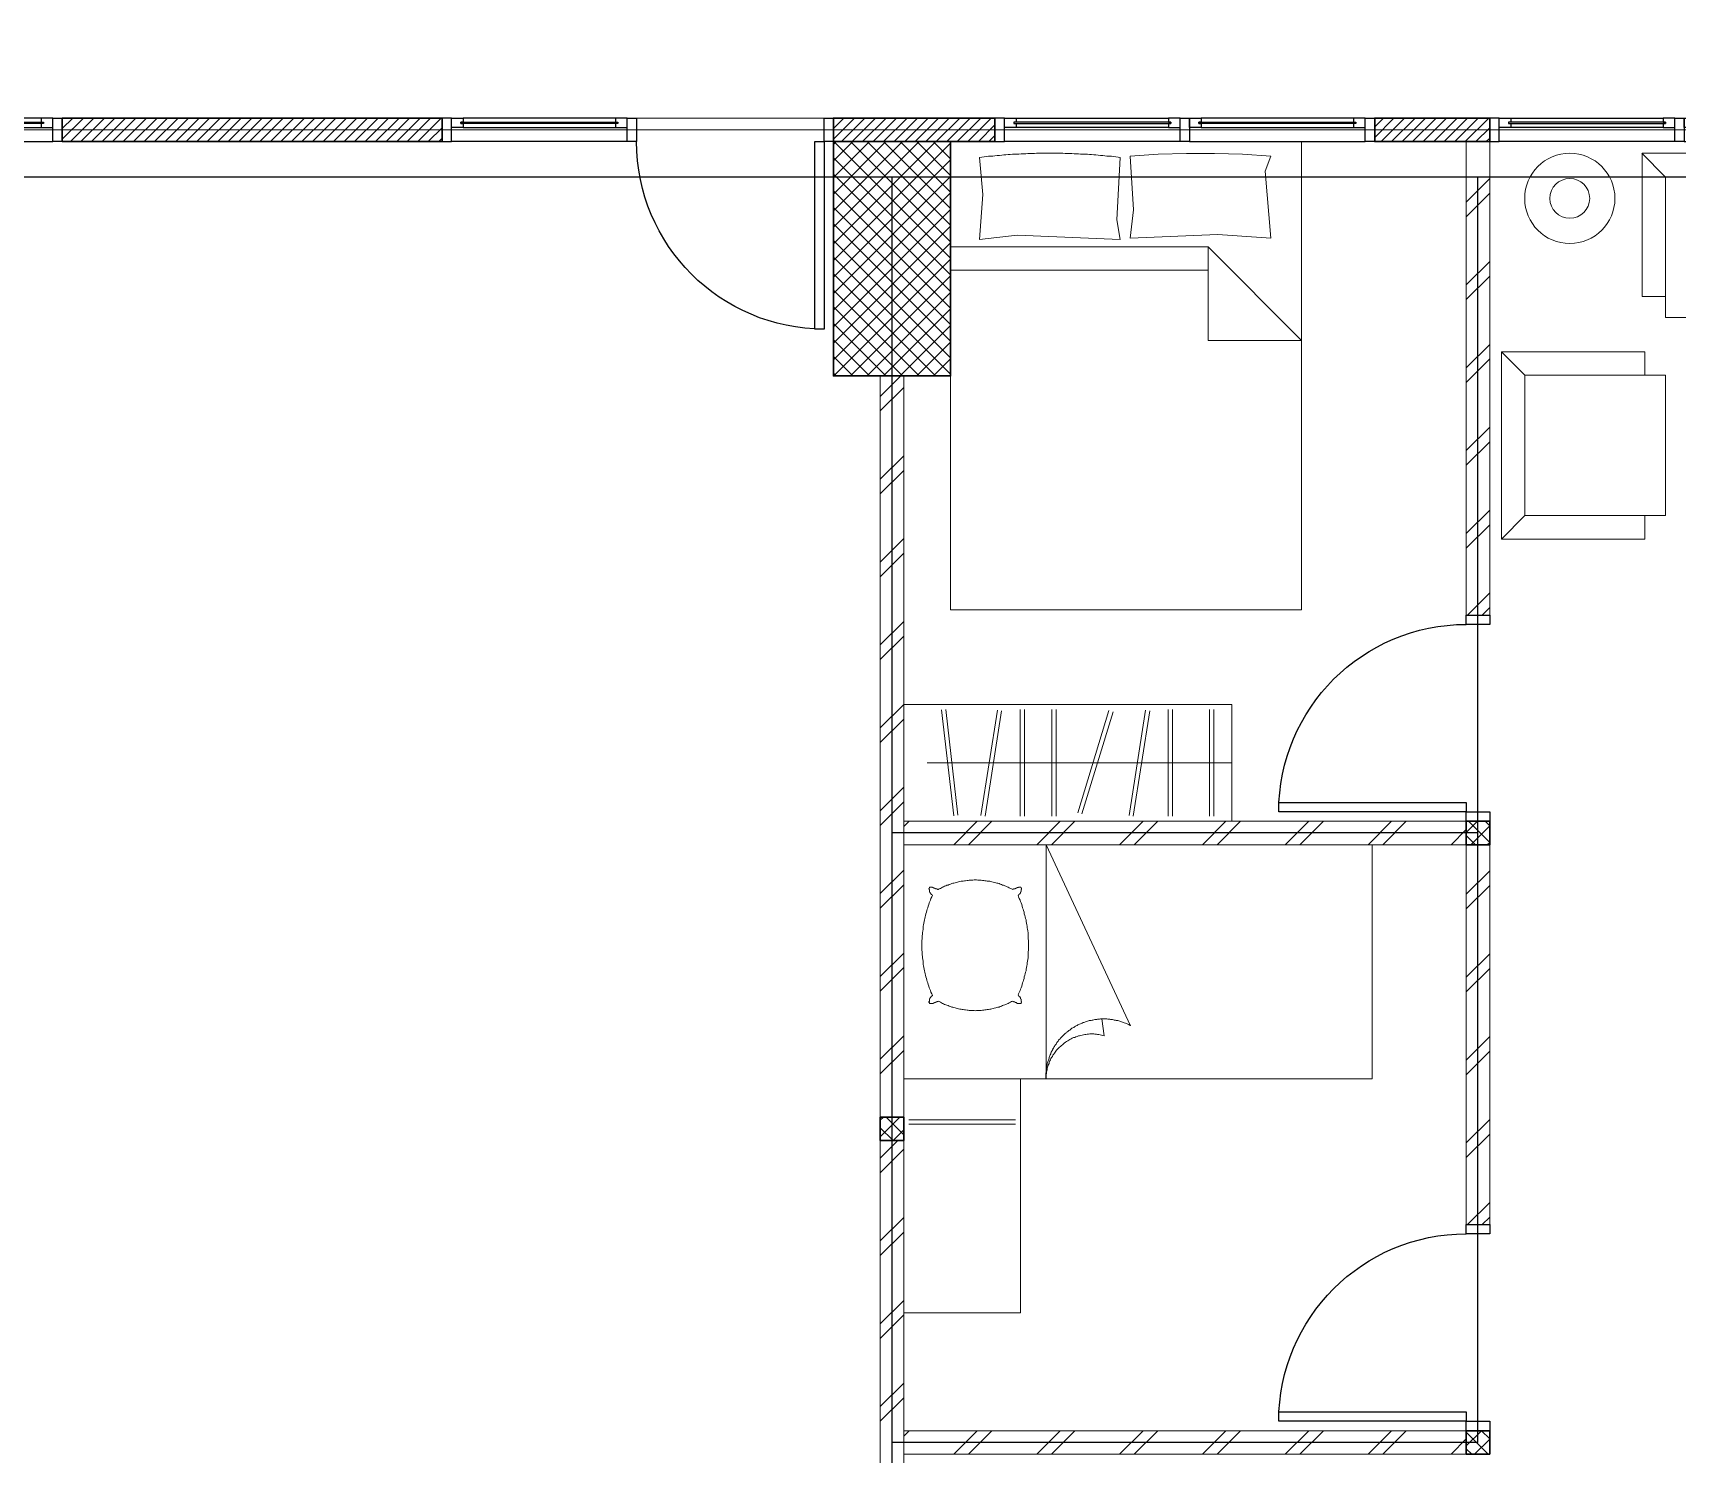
# Model space of a CAD drawing. Header units: inches. Extents: x 0 to 558, y -1 to 295.
# Drawn here: x 192.02 to 199.04, y 141.32 to 147.39 of the extents above; entities that cross this region are included whole.
import ezdxf

# ---------------------------------------------------------------- set-up
doc = ezdxf.new("R2010")
doc.units = ezdxf.units.IN
doc.header["$MEASUREMENT"] = 0
for name, color, linetype, lineweight in [('ars', 11, 'Continuous', 0), ('ARSIR', 31, 'Continuous', 5), ('ARSIR BETON', 8, 'Continuous', 5), ('KOL', 1, 'Continuous', 30), ('KOLOM', 4, 'Continuous', 9), ('lan', 7, 'Continuous', 15), ('RUMPUT', 93, 'Continuous', 0), ('tem', 5, 'Continuous', 20)]:
    doc.layers.add(name, color=color, linetype=linetype, lineweight=lineweight)
doc.layers.add('as', color=1, linetype='Continuous', plot=False)
doc.layers.add('Kusen', color=30, linetype='Continuous')
doc.layers.add('POLYLINE TPAK', color=4, linetype='Continuous', lineweight=20, plot=False)
pattern_1 = [(86.6697, (37.0798, 226.14725), (-0.5066041, 0.569206), [0.142875, -0.934755]), (41.6697, (37.0798, 226.14725), (-0.5066045, 0.5692064), [0.142875, -0.619125]), (131.6697, (37.0798, 226.14725), (-0.5692064, -0.5066045), [0.142875, -0.619125])]

# ---------------------------------------------------------------- blocks, each defined once
blk = doc.blocks.new('k2')
at = {"layer": 'ars'}
h = blk.add_hatch(dxfattribs=at)
h.set_pattern_fill('_USER', color=256, scale=0.05, angle=45, double=1, pattern_type=0)
h.set_pattern_definition([(45, (0, -5), (-0.03535534, 0.03535534), []), (135, (0, -5), (-0.03535534, -0.03535534), [])])
h.paths.add_polyline_path([(-0.25, -0.5), (0.25, -0.5), (0.25, 0.5), (-0.25, 0.5)])
at = {"layer": 'KOL'}
blk.add_lwpolyline([(-0.25, -0.5), (0.25, -0.5), (0.25, 0.5), (-0.25, 0.5)], close=True, dxfattribs=at)
blk = doc.blocks.new('BV 241')
at = {"layer": 'Kusen'}
for p, q in [((-1.115, 0.1), (-0.465, 0.1)), ((0.325, 0.1), (-0.325, 0.1)), ((1.115, 0.1), (0.465, 0.1)), ((-0.415, 0), (-1.165, 0)), ((-0.465, 0.06), (-1.115, 0.06)), ((-0.375, 0), (0.375, 0)), ((-0.325, 0.06), (0.325, 0.06)), ((0.465, 0.06), (1.115, 0.06)), ((0.415, 0), (1.165, 0))]:
    blk.add_line(p, q, dxfattribs=at)
for points in [[(-1.205, 0), (-1.165, 0), (-1.165, 0.1), (-1.205, 0.1)], [(-0.375, 0), (-0.415, 0), (-0.415, 0.1), (-0.375, 0.1)], [(0.415, 0), (0.375, 0), (0.375, 0.1), (0.415, 0.1)], [(1.205, 0), (1.165, 0), (1.165, 0.1), (1.205, 0.1)]]:
    blk.add_lwpolyline(points, close=True, dxfattribs=at)
for points in [[(-1.115, 0.0775), (-1.115, 0.06), (-1.165, 0.06), (-1.165, 0.1), (-1.115, 0.1), (-1.115, 0.0825), (-1.125, 0.0825), (-1.125, 0.0775), (-1.115, 0.0775)], [(-0.465, 0.0775), (-0.465, 0.06), (-0.415, 0.06), (-0.415, 0.1), (-0.465, 0.1), (-0.465, 0.0825), (-0.455, 0.0825), (-0.455, 0.0775), (-0.465, 0.0775)], [(-0.325, 0.0775), (-0.325, 0.06), (-0.375, 0.06), (-0.375, 0.1), (-0.325, 0.1), (-0.325, 0.0825), (-0.335, 0.0825), (-0.335, 0.0775), (-0.325, 0.0775)], [(0.325, 0.0775), (0.325, 0.06), (0.375, 0.06), (0.375, 0.1), (0.325, 0.1), (0.325, 0.0825), (0.335, 0.0825), (0.335, 0.0775), (0.325, 0.0775)], [(0.465, 0.0775), (0.465, 0.06), (0.415, 0.06), (0.415, 0.1), (0.465, 0.1), (0.465, 0.0825), (0.455, 0.0825), (0.455, 0.0775), (0.465, 0.0775)], [(1.115, 0.0775), (1.115, 0.06), (1.165, 0.06), (1.165, 0.1), (1.115, 0.1), (1.115, 0.0825), (1.125, 0.0825), (1.125, 0.0775), (1.115, 0.0775)]]:
    blk.add_lwpolyline(points, dxfattribs=at)
at = {"layer": 'Kusen', "color": 141}
for points in [[(-1.125, 0.0775), (-0.455, 0.0775), (-0.455, 0.0825), (-1.125, 0.0825)], [(0.335, 0.0775), (-0.335, 0.0775), (-0.335, 0.0825), (0.335, 0.0825)], [(1.125, 0.0775), (0.455, 0.0775), (0.455, 0.0825), (1.125, 0.0825)]]:
    blk.add_lwpolyline(points, close=True, dxfattribs=at)
blk = doc.blocks.new('K 10.10')
at = {"layer": 'ars'}
h = blk.add_hatch(dxfattribs=at)
h.set_pattern_fill('_USER', color=256, scale=0.05, angle=45, double=1, pattern_type=0)
h.set_pattern_definition([(45, (0, 0), (-0.035355339, 0.035355339), []), (135, (0, 0), (-0.035355339, -0.035355339), [])])
h.paths.add_polyline_path([(1560.5383, 1380.4069), (1560.6383, 1380.4069), (1560.6383, 1380.5069), (1560.5383, 1380.5069)])
at = {"layer": 'KOL'}
blk.add_lwpolyline([(1560.5383, 1380.4069), (1560.6383, 1380.4069), (1560.6383, 1380.5069), (1560.5383, 1380.5069)], close=True, dxfattribs=at)
blk = doc.blocks.new('P.80')
at = {"layer": 'Kusen'}
for points in [[(-69.8094, -74.8368), (-69.7694, -74.8368), (-69.7694, -74.0368), (-69.8094, -74.0368)], [(-70.6094, -74.9368), (-70.5694, -74.9368), (-70.5694, -74.8368), (-70.6094, -74.8368)], [(-69.7694, -74.9368), (-69.7294, -74.9368), (-69.7294, -74.8368), (-69.7694, -74.8368)]]:
    blk.add_lwpolyline(points, close=True, dxfattribs=at)
blk.add_arc((-69.7694, -74.8368), 0.8, 90, 180, dxfattribs=at)
blk = doc.blocks.new('BED1')
at = {"color": 0, "linetype": 'Continuous'}
for points in [[(1.9976, 0), (1.9976, 1.4976), (0, 1.4976), (0, 0), (1.9976, 0)], [(1.5484, 1.0993), (1.1489, 1.0993), (1.1489, 1.4976), (1.5484, 1.0993)], [(1.9346, 1.3656), (1.9443, 1.2458), (1.9467, 1.1259), (1.9467, 1.0061), (1.9443, 0.8862), (1.9346, 0.7663), (1.707, 0.7809), (1.586, 0.7663), (1.6017, 1.1404), (1.586, 1.3656), (1.8717, 1.3426), (1.9346, 1.3656)], [(1.4492, 1.0993), (1.4492, 0)], [(1.5484, 1.0993), (1.5484, 0)], [(1.9298, 0.1235), (1.7724, 0.138), (1.5799, 0.1235), (1.5981, 0.2833), (1.5799, 0.7228), (1.6634, 0.7094), (1.9298, 0.7228)], [(1.9298, 0.1235), (1.931, 0.1332), (1.9322, 0.1429), (1.9334, 0.1513), (1.9346, 0.161), (1.9346, 0.1707), (1.9358, 0.1804), (1.937, 0.1889), (1.9383, 0.1985), (1.9383, 0.2082), (1.9395, 0.2179), (1.9407, 0.2264), (1.9407, 0.2361), (1.9419, 0.2458), (1.9419, 0.2542), (1.9431, 0.2639), (1.9431, 0.2736), (1.9443, 0.2833), (1.9443, 0.2918), (1.9455, 0.3015), (1.9455, 0.3111), (1.9455, 0.3208), (1.9467, 0.3293), (1.9467, 0.339), (1.9467, 0.3487), (1.9467, 0.3584), (1.9479, 0.3668), (1.9479, 0.3765), (1.9479, 0.3862), (1.9479, 0.3959), (1.9479, 0.4044), (1.9479, 0.414), (1.9479, 0.4237), (1.9479, 0.4334), (1.9479, 0.4419), (1.9479, 0.4516), (1.9479, 0.4613), (1.9479, 0.4709), (1.9479, 0.4794), (1.9467, 0.4891), (1.9467, 0.4988), (1.9467, 0.5085), (1.9467, 0.5169), (1.9455, 0.5266), (1.9455, 0.5363), (1.9455, 0.546), (1.9443, 0.5545), (1.9443, 0.5642), (1.9431, 0.5738), (1.9431, 0.5835), (1.9419, 0.592), (1.9419, 0.6017), (1.9407, 0.6114), (1.9407, 0.6199), (1.9395, 0.6295), (1.9383, 0.6392), (1.9383, 0.6489), (1.937, 0.6574), (1.9358, 0.6671), (1.9346, 0.6768), (1.9346, 0.6864), (1.9334, 0.6949), (1.9322, 0.7046), (1.931, 0.7143), (1.9298, 0.7228)]]:
    blk.add_lwpolyline(points, dxfattribs=at)
blk = doc.blocks.new('LEMARI1')
for points in [[(0.6998, 0.4988), (-0.6998, 0.4988)], [(-0.6998, 0), (0.6998, 0), (0.6998, 0.4988), (-0.6998, 0.4988), (-0.6998, 0)], [(-0.5387, 0.4758), (-0.4855, 0.023)], [(-0.4685, 0.0254), (-0.5206, 0.477)], [(-0.3002, 0.4746), (-0.3705, 0.0242)], [(-0.3523, 0.0218), (-0.2821, 0.4709)], [(-0.2034, 0.477), (-0.2034, 0.0218)], [(-0.1852, 0.0218), (-0.1852, 0.477)], [(-0.0678, 0.477), (-0.0678, 0.0218)], [(-0.0496, 0.0218), (-0.0496, 0.477)], [(0.1755, 0.4722), (0.0436, 0.0363)], [(0.0605, 0.0315), (0.1937, 0.4673)], [(0.3317, 0.4746), (0.2627, 0.0242)], [(0.2797, 0.0218), (0.3499, 0.4709)], [(0.4286, 0.477), (0.4286, 0.0218)], [(0.4467, 0.0218), (0.4467, 0.477)], [(0.6053, 0.477), (0.6053, 0.0218)], [(0.6235, 0.0218), (0.6235, 0.477)], [(0.6998, 0.2494), (-0.5993, 0.2494)]]:
    blk.add_lwpolyline(points)
blk = doc.blocks.new('T. J1')
at = {"layer": 'Kusen'}
for p, q in [((-0.7188, 0.1), (-0.0688, 0.1)), ((0.7212, 0.1), (0.0712, 0.1)), ((-0.0188, 0), (-0.7688, 0)), ((-0.0688, 0.06), (-0.7188, 0.06)), ((0.0212, 0), (0.7712, 0)), ((0.0712, 0.06), (0.7212, 0.06))]:
    blk.add_line(p, q, dxfattribs=at)
for points in [[(-0.8088, 0), (-0.7688, 0), (-0.7688, 0.1), (-0.8088, 0.1)], [(-0.0188, 0), (0.0212, 0), (0.0212, 0.1), (-0.0188, 0.1)], [(0.8112, 0), (0.7712, 0), (0.7712, 0.1), (0.8112, 0.1)]]:
    blk.add_lwpolyline(points, close=True, dxfattribs=at)
for points in [[(-0.7188, 0.0775), (-0.7188, 0.06), (-0.7688, 0.06), (-0.7688, 0.1), (-0.7188, 0.1), (-0.7188, 0.0825), (-0.7288, 0.0825), (-0.7288, 0.0775), (-0.7188, 0.0775)], [(-0.0688, 0.0775), (-0.0688, 0.06), (-0.0188, 0.06), (-0.0188, 0.1), (-0.0688, 0.1), (-0.0688, 0.0825), (-0.0588, 0.0825), (-0.0588, 0.0775), (-0.0688, 0.0775)], [(0.0712, 0.0775), (0.0712, 0.06), (0.0212, 0.06), (0.0212, 0.1), (0.0712, 0.1), (0.0712, 0.0825), (0.0612, 0.0825), (0.0612, 0.0775), (0.0712, 0.0775)], [(0.7212, 0.0775), (0.7212, 0.06), (0.7712, 0.06), (0.7712, 0.1), (0.7212, 0.1), (0.7212, 0.0825), (0.7312, 0.0825), (0.7312, 0.0775), (0.7212, 0.0775)]]:
    blk.add_lwpolyline(points, dxfattribs=at)
at = {"layer": 'Kusen', "color": 141}
for points in [[(-0.7288, 0.0775), (-0.0588, 0.0775), (-0.0588, 0.0825), (-0.7288, 0.0825)], [(0.7312, 0.0775), (0.0612, 0.0775), (0.0612, 0.0825), (0.7312, 0.0825)]]:
    blk.add_lwpolyline(points, close=True, dxfattribs=at)
blk = doc.blocks.new('A-DAS')
at = {"layer": 'ars'}
h = blk.add_hatch(dxfattribs=at)
h.set_pattern_fill('ANSI31', color=256, scale=0.01, style=0)
h.set_pattern_definition([(45, (-50.06, 15.9), (-0.02245064, 0.02245064), [])])
h.paths.add_polyline_path([(-35.14, 15.9), (-33.52, 15.9), (-33.52, 16), (-35.14, 16)])
h = blk.add_hatch(dxfattribs=at)
h.set_pattern_fill('ANSI31', color=256, scale=0.01, style=0)
h.set_pattern_definition([(45, (-46.77, 15.9), (-0.02245064, 0.02245064), [])])
h.paths.add_polyline_path([(-31.85, 15.9), (-31.1607, 15.9), (-31.1607, 16), (-31.85, 16)])
h = blk.add_hatch(dxfattribs=at)
h.set_pattern_fill('ANSI31', color=256, scale=0.01, style=0)
h.set_pattern_definition([(45, (-37.059324, 15.9), (-0.02245064, 0.02245064), [])])
h.paths.add_polyline_path([(-29.05, 15.9), (-29.5407, 15.9), (-29.5407, 16), (-29.05, 16)])
h = blk.add_hatch(dxfattribs=at)
h.set_pattern_fill('TEMBOK', color=256, scale=0.25)
h.set_pattern_definition([(45, (-37.8, 2.65), (-0.1767767, 0.1767767), []), (45, (-37.7375, 2.65), (-0.1767767, 0.1767767), [])])
h.paths.add_polyline_path([(-29.15, 13.88), (-29.05, 13.88), (-29.05, 15.9), (-29.15, 15.9)])
h = blk.add_hatch(dxfattribs=at)
h.set_pattern_fill('TEMBOK', color=256, scale=0.25)
h.set_pattern_definition([(45, (-31.6, 5.925), (-0.176777, 0.176777), []), (45, (-31.5375, 5.925), (-0.176777, 0.176777), [])])
h.paths.add_polyline_path([(-31.55, 14.9), (-31.65, 14.9), (-31.6501, 11.7375), (-31.5501, 11.7375)])
h = blk.add_hatch(dxfattribs=at)
h.set_pattern_fill('TEMBOK', color=256, scale=0.25)
h.set_pattern_definition([(225, (-13.05, 18.65), (0.1767767, -0.1767767), []), (225, (-13.1125, 18.65), (0.1767767, -0.1767767), [])])
h.paths.add_polyline_path([(-29.15, 13), (-29.15, 12.9), (-31.55, 12.9), (-31.55, 13)])
h = blk.add_hatch(dxfattribs=at)
h.set_pattern_fill('TEMBOK', color=256, scale=0.25)
h.set_pattern_definition([(45, (-37.8, 0.05), (-0.1767767, 0.1767767), []), (45, (-37.7375, 0.05), (-0.1767767, 0.1767767), [])])
h.paths.add_polyline_path([(-29.15, 11.28), (-29.05, 11.28), (-29.05, 12.9), (-29.15, 12.9)])
h = blk.add_hatch(dxfattribs=at)
h.set_pattern_fill('TEMBOK', color=256, scale=0.25)
h.set_pattern_definition([(45, (-31.6, 7.625), (-0.176777, 0.176777), []), (45, (-31.5375, 7.625), (-0.176777, 0.176777), [])])
h.paths.add_polyline_path([(-31.55, 11.6375), (-31.65, 11.6375), (-31.65, 8.2), (-31.55, 8.2)])
h = blk.add_hatch(dxfattribs=at)
h.set_pattern_fill('TEMBOK', color=256, scale=0.25)
h.set_pattern_definition([(225, (-13.05, 16.05), (0.1767767, -0.1767767), []), (225, (-13.1125, 16.05), (0.1767767, -0.1767767), [])])
h.paths.add_polyline_path([(-29.15, 10.4), (-29.15, 10.3), (-31.55, 10.3), (-31.55, 10.4)])
for p, q in [((-31.3006, 11.9012), (-30.8018, 11.9012)), ((-31.5282, 11.7075), (-31.073, 11.7075))]:
    blk.add_line(p, q, dxfattribs=at)
for points in [[(-31.55, 11.9012), (-31.55, 12.9), (-29.5512, 12.9), (-29.5512, 11.9012)], [(-31.0512, 10.9024), (-31.55, 10.9024), (-31.55, 11.9012), (-31.0512, 11.9012)]]:
    blk.add_lwpolyline(points, close=True, dxfattribs=at)
for points in [[(-30.9423, 11.9012), (-30.9423, 12.9)], [(-30.9423, 12.9), (-30.5827, 12.1276)], [(-31.4035, 12.7087), (-31.4035, 12.7087), (-31.4059, 12.7087), (-31.4059, 12.7099), (-31.4071, 12.7099), (-31.4071, 12.7111), (-31.4084, 12.7111), (-31.4084, 12.7123), (-31.412, 12.7123), (-31.412, 12.7123), (-31.4144, 12.7123), (-31.4144, 12.7136), (-31.418, 12.7136), (-31.418, 12.7148), (-31.4192, 12.7148), (-31.4192, 12.7148), (-31.4217, 12.7148), (-31.4217, 12.716), (-31.4241, 12.716), (-31.4241, 12.7172), (-31.4277, 12.7172), (-31.4277, 12.7184), (-31.4301, 12.7184), (-31.4301, 12.7184), (-31.4374, 12.7184), (-31.4374, 12.7184), (-31.4398, 12.7184), (-31.4398, 12.7172), (-31.4398, 12.7172), (-31.4398, 12.7148), (-31.441, 12.7148), (-31.441, 12.7136), (-31.4423, 12.7136), (-31.4423, 12.7099), (-31.441, 12.7099), (-31.441, 12.7087), (-31.4398, 12.7087), (-31.4398, 12.7002), (-31.4398, 12.7002), (-31.4398, 12.6978), (-31.4386, 12.6978), (-31.4386, 12.6966), (-31.4374, 12.6966), (-31.4374, 12.693), (-31.435, 12.693), (-31.435, 12.6906), (-31.4338, 12.6906), (-31.4338, 12.6893), (-31.4326, 12.6893), (-31.4326, 12.6869), (-31.4301, 12.6869), (-31.4301, 12.6857), (-31.4289, 12.6857), (-31.4289, 12.6845), (-31.4277, 12.6845), (-31.4277, 12.6845), (-31.4277, 12.6845), (-31.4277, 12.6833)], [(-31.0851, 12.7087), (-31.09, 12.7111), (-31.0948, 12.7136), (-31.0996, 12.716), (-31.1045, 12.7184), (-31.1093, 12.7208), (-31.1142, 12.7232), (-31.119, 12.7245), (-31.1238, 12.7269), (-31.1287, 12.7281), (-31.1335, 12.7305), (-31.1384, 12.7317), (-31.1432, 12.7341), (-31.1481, 12.7354), (-31.1529, 12.7366), (-31.1577, 12.7378), (-31.1638, 12.739), (-31.1686, 12.7402), (-31.1735, 12.7414), (-31.1783, 12.7426), (-31.1832, 12.7438), (-31.188, 12.745), (-31.1941, 12.745), (-31.1989, 12.7462), (-31.2038, 12.7462), (-31.2086, 12.7475), (-31.2134, 12.7475), (-31.2195, 12.7487), (-31.2243, 12.7487), (-31.2292, 12.7487), (-31.234, 12.7487), (-31.2401, 12.7499), (-31.2449, 12.7499), (-31.2498, 12.7499), (-31.2546, 12.7487), (-31.2594, 12.7487), (-31.2655, 12.7487), (-31.2703, 12.7487), (-31.2752, 12.7475), (-31.28, 12.7475), (-31.2861, 12.7462), (-31.2909, 12.7462), (-31.2958, 12.745), (-31.3006, 12.745), (-31.3054, 12.7438), (-31.3103, 12.7426), (-31.3163, 12.7414), (-31.3212, 12.7402), (-31.326, 12.739), (-31.3309, 12.7378), (-31.3357, 12.7366), (-31.3406, 12.7354), (-31.3454, 12.7341), (-31.3502, 12.7317), (-31.3563, 12.7305), (-31.3611, 12.7281), (-31.366, 12.7269), (-31.3708, 12.7245), (-31.3757, 12.7232), (-31.3805, 12.7208), (-31.3841, 12.7184), (-31.389, 12.716), (-31.3938, 12.7136), (-31.3987, 12.7111), (-31.4035, 12.7087)], [(-31.0609, 12.6845), (-31.0597, 12.6845), (-31.0597, 12.6845), (-31.0597, 12.6845), (-31.0597, 12.6857), (-31.0585, 12.6857), (-31.0585, 12.6869), (-31.0573, 12.6869), (-31.0573, 12.6893), (-31.0561, 12.6893), (-31.0561, 12.6906), (-31.0536, 12.6906), (-31.0536, 12.693), (-31.0512, 12.693), (-31.0512, 12.6966), (-31.0512, 12.6966), (-31.0512, 12.6978), (-31.05, 12.6978), (-31.05, 12.7002), (-31.0488, 12.7002), (-31.0488, 12.7087), (-31.0476, 12.7087), (-31.0476, 12.7099), (-31.0476, 12.7099), (-31.0476, 12.7136), (-31.0476, 12.7136), (-31.0476, 12.7148), (-31.0488, 12.7148), (-31.0488, 12.7172), (-31.05, 12.7172), (-31.05, 12.7184), (-31.0512, 12.7184), (-31.0512, 12.7184), (-31.0585, 12.7184), (-31.0585, 12.7184), (-31.0609, 12.7184), (-31.0609, 12.7172), (-31.0657, 12.7172), (-31.0657, 12.716), (-31.0682, 12.716), (-31.0682, 12.7148), (-31.0694, 12.7148), (-31.0694, 12.7148), (-31.0718, 12.7148), (-31.0718, 12.7136), (-31.0742, 12.7136), (-31.0742, 12.7123), (-31.0766, 12.7123), (-31.0766, 12.7123), (-31.0791, 12.7123), (-31.0791, 12.7111), (-31.0815, 12.7111), (-31.0815, 12.7099), (-31.0839, 12.7099), (-31.0839, 12.7087), (-31.0851, 12.7087), (-31.0851, 12.7087)], [(-31.4277, 12.6833), (-31.4301, 12.6772), (-31.4338, 12.6712), (-31.4362, 12.6639), (-31.4386, 12.6579), (-31.441, 12.6518), (-31.4435, 12.6446), (-31.4459, 12.6385), (-31.4471, 12.6312), (-31.4495, 12.6252), (-31.4519, 12.6191), (-31.4531, 12.6119), (-31.4556, 12.6058), (-31.4568, 12.5985), (-31.458, 12.5925), (-31.4604, 12.5852), (-31.4616, 12.5792), (-31.4628, 12.5719), (-31.464, 12.5659), (-31.4653, 12.5586), (-31.4665, 12.5525), (-31.4677, 12.5453), (-31.4677, 12.538), (-31.4689, 12.532), (-31.4701, 12.5247), (-31.4701, 12.5186), (-31.4713, 12.5114), (-31.4713, 12.5053), (-31.4713, 12.4981), (-31.4725, 12.4908), (-31.4725, 12.4847), (-31.4725, 12.4775), (-31.4725, 12.4714), (-31.4725, 12.4642), (-31.4725, 12.4569), (-31.4725, 12.4508), (-31.4713, 12.4436), (-31.4713, 12.4375), (-31.4713, 12.4303), (-31.4701, 12.423), (-31.4701, 12.4169), (-31.4689, 12.4097), (-31.4677, 12.4036), (-31.4677, 12.3964), (-31.4665, 12.3891), (-31.4653, 12.3831), (-31.464, 12.3758), (-31.4628, 12.3697), (-31.4616, 12.3625), (-31.4604, 12.3564), (-31.458, 12.3492), (-31.4568, 12.3431), (-31.4556, 12.3358), (-31.4531, 12.3298), (-31.4519, 12.3225), (-31.4495, 12.3165), (-31.4471, 12.3104), (-31.4459, 12.3031), (-31.4435, 12.2971), (-31.441, 12.2898), (-31.4386, 12.2838), (-31.4362, 12.2777), (-31.4338, 12.2705), (-31.4301, 12.2644), (-31.4277, 12.2584)], [(-31.0621, 12.2584), (-31.0597, 12.2644), (-31.0561, 12.2717), (-31.0536, 12.2777), (-31.0512, 12.2838), (-31.0488, 12.2898), (-31.0464, 12.2971), (-31.0452, 12.3031), (-31.0427, 12.3104), (-31.0403, 12.3165), (-31.0391, 12.3225), (-31.0367, 12.3298), (-31.0355, 12.3358), (-31.0331, 12.3431), (-31.0318, 12.3492), (-31.0306, 12.3564), (-31.0282, 12.3625), (-31.027, 12.3697), (-31.0258, 12.3758), (-31.0246, 12.3831), (-31.0234, 12.3891), (-31.0234, 12.3964), (-31.0222, 12.4036), (-31.0209, 12.4097), (-31.0197, 12.4169), (-31.0197, 12.423), (-31.0185, 12.4303), (-31.0185, 12.4375), (-31.0185, 12.4436), (-31.0173, 12.4508), (-31.0173, 12.4569), (-31.0173, 12.4642), (-31.0173, 12.4714), (-31.0173, 12.4775), (-31.0173, 12.4847), (-31.0173, 12.4908), (-31.0185, 12.4981), (-31.0185, 12.5053), (-31.0185, 12.5114), (-31.0197, 12.5186), (-31.0197, 12.5247), (-31.0209, 12.532), (-31.0222, 12.5392), (-31.0234, 12.5453), (-31.0234, 12.5525), (-31.0246, 12.5586), (-31.0258, 12.5659), (-31.027, 12.5719), (-31.0282, 12.5792), (-31.0306, 12.5852), (-31.0318, 12.5925), (-31.0331, 12.5985), (-31.0355, 12.6058), (-31.0367, 12.6119), (-31.0391, 12.6191), (-31.0403, 12.6252), (-31.0427, 12.6312), (-31.0452, 12.6385), (-31.0464, 12.6446), (-31.0488, 12.6518), (-31.0512, 12.6579), (-31.0536, 12.6639), (-31.0573, 12.6712), (-31.0597, 12.6772), (-31.0621, 12.6833)], [(-31.0609, 12.6833), (-31.0609, 12.6845)], [(-31.4277, 12.2571), (-31.4277, 12.2571), (-31.4277, 12.2571), (-31.4277, 12.2559), (-31.4289, 12.2559), (-31.4301, 12.2559), (-31.4301, 12.2535), (-31.4326, 12.2535), (-31.4326, 12.2511), (-31.4338, 12.2511), (-31.4338, 12.2511), (-31.435, 12.2511), (-31.435, 12.2487), (-31.4374, 12.2487), (-31.4374, 12.245), (-31.4386, 12.245), (-31.4386, 12.2426), (-31.4398, 12.2426), (-31.4398, 12.2414), (-31.4398, 12.2414), (-31.4398, 12.2317), (-31.441, 12.2317), (-31.441, 12.2305), (-31.4423, 12.2305), (-31.4423, 12.2269), (-31.441, 12.2269), (-31.441, 12.2269), (-31.4398, 12.2269), (-31.4398, 12.2232), (-31.4398, 12.2232), (-31.4398, 12.2232), (-31.4374, 12.2232), (-31.4374, 12.222), (-31.4301, 12.222), (-31.4301, 12.2232), (-31.4277, 12.2232), (-31.4277, 12.2232), (-31.4241, 12.2232), (-31.4241, 12.2245), (-31.4217, 12.2245), (-31.4217, 12.2257), (-31.4192, 12.2257), (-31.4192, 12.2269), (-31.418, 12.2269), (-31.418, 12.2269), (-31.4144, 12.2269), (-31.4144, 12.2281), (-31.412, 12.2281), (-31.412, 12.2293), (-31.4084, 12.2293), (-31.4084, 12.2293), (-31.4071, 12.2293), (-31.4071, 12.2305), (-31.4059, 12.2305), (-31.4059, 12.2317), (-31.4035, 12.2317), (-31.4035, 12.2329)], [(-31.4035, 12.2329), (-31.3987, 12.2305), (-31.3938, 12.2281), (-31.389, 12.2257), (-31.3841, 12.2232), (-31.3805, 12.2208), (-31.3757, 12.2184), (-31.3708, 12.2172), (-31.366, 12.2148), (-31.3611, 12.2136), (-31.3563, 12.2111), (-31.3502, 12.2099), (-31.3454, 12.2075), (-31.3406, 12.2063), (-31.3357, 12.2051), (-31.3309, 12.2039), (-31.326, 12.2027), (-31.3212, 12.2015), (-31.3163, 12.2002), (-31.3103, 12.199), (-31.3054, 12.1978), (-31.3006, 12.1966), (-31.2958, 12.1966), (-31.2909, 12.1954), (-31.2861, 12.1954), (-31.28, 12.1942), (-31.2752, 12.1942), (-31.2703, 12.193), (-31.2655, 12.193), (-31.2594, 12.193), (-31.2546, 12.193), (-31.2498, 12.193), (-31.2449, 12.1918), (-31.2389, 12.193), (-31.234, 12.193), (-31.2292, 12.193), (-31.2243, 12.193), (-31.2195, 12.193), (-31.2134, 12.1942), (-31.2086, 12.1942), (-31.2038, 12.1954), (-31.1989, 12.1954), (-31.1941, 12.1966), (-31.188, 12.1966), (-31.1832, 12.1978), (-31.1783, 12.199), (-31.1735, 12.2002), (-31.1686, 12.2015), (-31.1638, 12.2027), (-31.1577, 12.2039), (-31.1529, 12.2051), (-31.1481, 12.2063), (-31.1432, 12.2075), (-31.1384, 12.2099), (-31.1335, 12.2111), (-31.1287, 12.2136), (-31.1238, 12.2148), (-31.119, 12.2172), (-31.1142, 12.2184), (-31.1093, 12.2208), (-31.1045, 12.2232), (-31.0996, 12.2257), (-31.0948, 12.2281), (-31.09, 12.2305), (-31.0851, 12.2329)], [(-31.0851, 12.2329), (-31.0851, 12.2317), (-31.0839, 12.2317), (-31.0839, 12.2305), (-31.0815, 12.2305), (-31.0815, 12.2293), (-31.0791, 12.2293), (-31.0791, 12.2293), (-31.0766, 12.2293), (-31.0766, 12.2281), (-31.0742, 12.2281), (-31.0742, 12.2269), (-31.0718, 12.2269), (-31.0718, 12.2269), (-31.0694, 12.2269), (-31.0694, 12.2257), (-31.0682, 12.2257), (-31.0682, 12.2245), (-31.0657, 12.2245), (-31.0657, 12.2232), (-31.0609, 12.2232), (-31.0609, 12.2232), (-31.0585, 12.2232), (-31.0585, 12.222), (-31.0512, 12.222), (-31.0512, 12.2232), (-31.05, 12.2232), (-31.05, 12.2232), (-31.0488, 12.2232), (-31.0488, 12.2269), (-31.0476, 12.2269), (-31.0476, 12.2269), (-31.0476, 12.2269), (-31.0476, 12.2305), (-31.0476, 12.2305), (-31.0476, 12.2317), (-31.0488, 12.2317), (-31.0488, 12.2414), (-31.05, 12.2414), (-31.05, 12.2426), (-31.0512, 12.2426), (-31.0512, 12.245), (-31.0512, 12.245), (-31.0512, 12.2487), (-31.0536, 12.2487), (-31.0536, 12.2511), (-31.0561, 12.2511), (-31.0561, 12.2511), (-31.0573, 12.2511), (-31.0573, 12.2535), (-31.0585, 12.2535), (-31.0585, 12.2559), (-31.0597, 12.2559), (-31.0597, 12.2559), (-31.0597, 12.2571), (-31.0609, 12.2571), (-31.0609, 12.2571)], [(-30.5827, 12.1288), (-30.5863, 12.13), (-30.59, 12.1324), (-30.5936, 12.1337), (-30.5972, 12.1361), (-30.6008, 12.1373), (-30.6045, 12.1385), (-30.6093, 12.1397), (-30.613, 12.1421), (-30.6166, 12.1433), (-30.6202, 12.1446), (-30.6238, 12.1458), (-30.6275, 12.147), (-30.6323, 12.1482), (-30.636, 12.1494), (-30.6396, 12.1494), (-30.6432, 12.1506), (-30.6469, 12.1518), (-30.6517, 12.1518), (-30.6553, 12.153), (-30.659, 12.1542), (-30.6626, 12.1542), (-30.6674, 12.1542), (-30.6711, 12.1554), (-30.6747, 12.1554), (-30.6795, 12.1554), (-30.6832, 12.1567), (-30.6868, 12.1567), (-30.6904, 12.1567), (-30.6953, 12.1567), (-30.6989, 12.1567), (-30.7025, 12.1567), (-30.7074, 12.1567), (-30.711, 12.1567), (-30.7146, 12.1554), (-30.7183, 12.1554), (-30.7231, 12.1554), (-30.7268, 12.1542), (-30.7304, 12.1542), (-30.734, 12.1542), (-30.7389, 12.153), (-30.7425, 12.1518), (-30.7461, 12.1518), (-30.7498, 12.1506), (-30.7546, 12.1494), (-30.7582, 12.1494), (-30.7619, 12.1482), (-30.7655, 12.147), (-30.7691, 12.1458), (-30.774, 12.1446), (-30.7776, 12.1433), (-30.7812, 12.1421), (-30.7849, 12.1409), (-30.7885, 12.1385), (-30.7921, 12.1373), (-30.7958, 12.1361), (-30.7994, 12.1349), (-30.803, 12.1324), (-30.8067, 12.1312), (-30.8103, 12.1288), (-30.8139, 12.1276), (-30.8176, 12.1252), (-30.8212, 12.1228), (-30.8248, 12.1203), (-30.8285, 12.1191), (-30.8321, 12.1167), (-30.8357, 12.1143), (-30.8381, 12.1119), (-30.8418, 12.1094), (-30.8454, 12.107), (-30.8478, 12.1046), (-30.8515, 12.1022), (-30.8551, 12.0998), (-30.8575, 12.0973), (-30.8611, 12.0949), (-30.8636, 12.0913), (-30.8672, 12.0889), (-30.8696, 12.0864), (-30.872, 12.0828), (-30.8757, 12.0804), (-30.8781, 12.078), (-30.8805, 12.0743), (-30.8829, 12.0719), (-30.8866, 12.0683), (-30.889, 12.0659), (-30.8914, 12.0622), (-30.8938, 12.0586), (-30.8962, 12.0562), (-30.8987, 12.0525), (-30.8999, 12.0489), (-30.9023, 12.0465), (-30.9047, 12.0429), (-30.9071, 12.0392), (-30.9096, 12.0356), (-30.9108, 12.032), (-30.9132, 12.0295), (-30.9144, 12.0259), (-30.9168, 12.0223), (-30.918, 12.0186), (-30.9205, 12.015), (-30.9217, 12.0114), (-30.9229, 12.0077), (-30.9253, 12.0041), (-30.9265, 12.0005), (-30.9277, 11.9969), (-30.9289, 11.9932), (-30.9301, 11.9896), (-30.9314, 11.9847), (-30.9326, 11.9811), (-30.9338, 11.9775), (-30.935, 11.9738), (-30.9362, 11.9702), (-30.9374, 11.9654), (-30.9374, 11.9617), (-30.9386, 11.9581), (-30.9398, 11.9545), (-30.9398, 11.9496), (-30.941, 11.946), (-30.941, 11.9424), (-30.9423, 11.9387), (-30.9423, 11.9339), (-30.9423, 11.9303), (-30.9435, 11.9266), (-30.9435, 11.9218), (-30.9435, 11.9182), (-30.9435, 11.9133), (-30.9435, 11.9097), (-30.9435, 11.9061), (-30.9435, 11.9012)], [(-30.705, 12.1567), (-30.6953, 12.084)], [(-30.6953, 12.0852), (-30.7013, 12.0864), (-30.7062, 12.0877), (-30.7122, 12.0889), (-30.7171, 12.0901), (-30.7231, 12.0901), (-30.728, 12.0913), (-30.734, 12.0913), (-30.7389, 12.0925), (-30.7449, 12.0925), (-30.751, 12.0925), (-30.7558, 12.0925), (-30.7619, 12.0913), (-30.7667, 12.0913), (-30.7728, 12.0901), (-30.7776, 12.0901), (-30.7837, 12.0889), (-30.7885, 12.0877), (-30.7946, 12.0864), (-30.7994, 12.0852), (-30.8042, 12.084), (-30.8103, 12.0816), (-30.8151, 12.0804), (-30.82, 12.078), (-30.826, 12.0768), (-30.8309, 12.0743), (-30.8357, 12.0719), (-30.8406, 12.0695), (-30.8454, 12.0659), (-30.8502, 12.0634), (-30.8551, 12.061), (-30.8599, 12.0574), (-30.8648, 12.0538), (-30.8684, 12.0501), (-30.8732, 12.0465), (-30.8769, 12.0429), (-30.8817, 12.0392), (-30.8854, 12.0356), (-30.889, 12.032), (-30.8938, 12.0271), (-30.8975, 12.0235), (-30.9011, 12.0199), (-30.9035, 12.015), (-30.9071, 12.0102), (-30.9108, 12.0053), (-30.9132, 12.0017), (-30.9156, 11.9969), (-30.9192, 11.992), (-30.9217, 11.9872), (-30.9241, 11.9823), (-30.9265, 11.9775), (-30.9289, 11.9714), (-30.9301, 11.9666), (-30.9326, 11.9617), (-30.9338, 11.9569), (-30.9362, 11.9508), (-30.9374, 11.946), (-30.9386, 11.94), (-30.9398, 11.9351), (-30.941, 11.9291), (-30.941, 11.9242), (-30.9423, 11.9182), (-30.9423, 11.9133), (-30.9435, 11.9073), (-30.9435, 11.9012)], [(-31.073, 11.7257), (-31.5282, 11.7257)]]:
    blk.add_lwpolyline(points, dxfattribs=at)
at = {"layer": 'as'}
for p, q in [((-37.8, 15.75), (36.6, 15.75)), ((-31.6, 0.55), (-31.6, 15.75)), ((-29.1, 10.35), (-29.1, 15.75)), ((-29.1, 12.95), (-31.6, 12.95)), ((-29.1, 10.35), (-31.6, 10.35))]:
    blk.add_line(p, q, dxfattribs=at)
at = {"layer": 'KOL'}
for points in [[(-35.14, 15.9), (-33.52, 15.9), (-33.52, 16), (-35.14, 16)], [(-31.85, 15.9), (-31.1607, 15.9), (-31.1607, 16), (-31.85, 16)], [(-29.05, 15.9), (-29.5407, 15.9), (-29.5407, 16), (-29.05, 16)]]:
    blk.add_lwpolyline(points, close=True, dxfattribs=at)
at = {"layer": 'Kusen'}
for p, q in [((-32.78, 16), (-33.43, 16)), ((-33.43, 15.96), (-32.78, 15.96)), ((-32.73, 15.9), (-33.48, 15.9))]:
    blk.add_line(p, q, dxfattribs=at)
blk.add_lwpolyline([(-33.48, 16), (-33.52, 16), (-33.52, 15.9), (-33.48, 15.9)], close=True, dxfattribs=at)
for points in [[(-33.43, 15.9775), (-33.43, 15.96), (-33.48, 15.96), (-33.48, 16), (-33.43, 16), (-33.43, 15.9825), (-33.44, 15.9825), (-33.44, 15.9775), (-33.43, 15.9775)], [(-32.78, 15.9775), (-32.78, 15.96), (-32.73, 15.96), (-32.73, 16), (-32.78, 16), (-32.78, 15.9825), (-32.77, 15.9825), (-32.77, 15.9775), (-32.78, 15.9775)]]:
    blk.add_lwpolyline(points, dxfattribs=at)
at = {"layer": 'Kusen', "color": 141}
blk.add_lwpolyline([(-32.77, 15.9775), (-33.44, 15.9775), (-33.44, 15.9825), (-32.77, 15.9825)], close=True, dxfattribs=at)
at = {"layer": 'lan'}
for p, q in [((-32.69, 16), (-31.89, 16)), ((-28.9007, 14.9033), (-29, 15.0025)), ((-28.9007, 14.304), (-29, 14.2035))]:
    blk.add_line(p, q, dxfattribs=at)
at = {"layer": 'lan', "linetype": 'Continuous'}
for points in [[(-28.3015, 15.7495), (-28.4007, 15.85)], [(-27.6005, 15.85), (-28.3995, 15.85), (-28.3995, 15.2386)], [(-28.3002, 15.149), (-27.701, 15.149), (-27.701, 15.7495), (-28.3002, 15.7495), (-28.3002, 15.149)], [(-28.3002, 15.2386), (-28.3995, 15.2386)], [(-28.3886, 15.0025), (-29, 15.0025), (-29, 14.2035), (-28.3886, 14.2035)], [(-28.3886, 15.0025), (-28.3886, 14.9033)], [(-28.3002, 14.304), (-28.3002, 14.9033), (-28.9007, 14.9033), (-28.9007, 14.304), (-28.3002, 14.304)], [(-28.3886, 14.304), (-28.3886, 14.2035)]]:
    blk.add_lwpolyline(points, dxfattribs=at)
for radius in [0.1925, 0.0849]:
    blk.add_circle((-28.7082, 15.6575), radius, dxfattribs=at)
at = {"layer": 'POLYLINE TPAK', "color": 3}
blk.add_lwpolyline([(24.15, 58.85), (-25.35, 58.85), (-25.35, 60.75), (-31.65, 60.75), (-31.65, 58.85), (-38.1, 58.85), (-38.1, 45.35), (-7.15, 45.35), (-7.15, 43.3), (-7.15, 15.95), (-38.1, 15.95), (-38.1, 2.45), (-31.65, 2.45), (-31.65, 0.55), (-25.35, 0.55), (-25.35, 2.45), (24.15, 2.45)], dxfattribs=at)
blk.add_lwpolyline([(-38.15, 19.05), (-7.2, 19.05), (-7.2, 16), (-38.15, 16)], close=True, dxfattribs=at)
at = {"layer": 'tem'}
for points in [[(-29.15, 13.88), (-29.15, 15.9), (-29.05, 15.9), (-29.05, 13.88)], [(-31.55, 13), (-29.15, 13), (-29.15, 12.9), (-31.55, 12.9)], [(-29.15, 11.28), (-29.15, 12.9), (-29.05, 12.9), (-29.05, 11.28)], [(-31.55, 10.4), (-29.15, 10.4), (-29.15, 10.3), (-31.55, 10.3)]]:
    blk.add_lwpolyline(points, close=True, dxfattribs=at)
at = {"layer": 'tem', "ltscale": 2}
for points in [[(-31.55, 14.9), (-31.65, 14.9), (-31.65, 11.7375), (-31.55, 11.7375)], [(-31.55, 11.6375), (-31.65, 11.6375), (-31.65, 8.2), (-31.55, 8.2)]]:
    blk.add_lwpolyline(points, close=True, dxfattribs=at)
at = {"layer": 'ars', "xscale": -1, "rotation": 270}
blk.add_blockref('BED1', (-31.35, 13.9024), dxfattribs=at)
at = {"layer": 'ars'}
blk.add_blockref('LEMARI1', (-30.8502, 13), dxfattribs=at)
at = {"layer": 'KOL', "rotation": 180}
blk.add_blockref('k2', (-31.6, 15.4), dxfattribs=at)
at = {"layer": 'KOLOM', "extrusion": (0, 0, -1), "zscale": -1, "rotation": 180}
for p in [(1589.6883, 1393.4069), (1589.6883, 1390.8069)]:
    blk.add_blockref('K 10.10', p, dxfattribs=at)
at = {"layer": 'KOLOM', "extrusion": (0, 0, -1), "zscale": -1}
blk.add_blockref('K 10.10', (-1528.9883, -1368.7694), dxfattribs=at)
at = {"layer": 'Kusen'}
blk.add_blockref('BV 241', (-36.345, 15.9), dxfattribs=at)
at = {"layer": 'Kusen', "xscale": -1}
for p, rotation in [((37.8794, -58.9368), 180), ((-103.9868, -56.7294), 90), ((-103.9868, -59.3294), 90)]:
    blk.add_blockref('P.80', p, dxfattribs=dict(at, rotation=rotation))
for p in [(-30.3495, 15.9), (-28.2388, 15.9)]:
    blk.add_blockref('T. J1', p, dxfattribs=at)

msp = doc.modelspace()

# ---------------------------------------------------------------- hatches: boundary and pattern name
at = {"layer": 'ARSIR'}
h = msp.add_hatch(dxfattribs=at)
h.set_pattern_fill('AR-HBONE', color=256, scale=0.003, style=0)
h.set_pattern_definition([(45, (37.0798, 226.14725), (4e-17, 0.4310523), [0.9144, -0.3048]), (135, (37.29532, 226.36278), (4e-17, 0.4310523), [0.9144, -0.3048])])
edge = h.paths.add_edge_path()
edge.add_arc((191.2828, 190.0679), 15.2, 90, 180)
edge.add_line((176.0828, 190.0679), (176.0828, 133.2715))
edge.add_arc((191.2828, 133.2715), 15.2, 180, 214.23029)
edge.add_line((178.7157, 124.7212), (179.7078, 125.3962))
edge.add_arc((191.2827, 133.2715), 14, 180, 214.23027, ccw=False)
edge.add_line((177.2828, 133.2715), (177.2828, 190.0679))
edge.add_arc((191.2828, 190.0679), 14, 90, 180, ccw=False)
edge.add_line((191.2828, 204.0679), (270.5466, 204.0679))
edge.add_arc((270.5466, 204.9086), 0.8408, 270, 359.99697)
edge.add_line((271.3873, 204.9086), (191.2828, 205.2679))
at = {"layer": 'ARSIR BETON'}
h = msp.add_hatch(dxfattribs=at)
h.set_pattern_fill('AR-HBONE', color=256, scale=0.004, style=0)
h.set_pattern_definition([(45, (37.0798, 226.14725), (6e-17, 0.5747364), [1.2192, -0.4064]), (135, (37.36716, 226.4346), (6e-17, 0.5747364), [1.2192, -0.4064])])
edge = h.paths.add_edge_path()
edge.add_arc((191.2828, 190.0679), 14, 90, 180)
edge.add_line((177.2828, 190.0679), (177.2828, 133.2715))
edge.add_arc((191.2827, 133.2715), 14, 179.99992, 263.11919)
edge.add_line((189.6055, 119.3724), (189.6055, 112.3227))
edge.add_line((189.6055, 112.3227), (189.7055, 112.3227))
edge.add_line((189.7055, 112.3227), (189.7055, 112.2227))
edge.add_line((189.7055, 112.2227), (201.7055, 112.2227))
edge.add_line((201.7055, 112.2227), (201.7055, 119.2715))
edge.add_line((201.7055, 119.2715), (380.22, 119.2715))
edge.add_arc((380.22, 133.2715), 14, 270, 360)
edge.add_line((394.22, 133.2715), (394.22, 186.8365))
edge.add_arc((380.07, 186.8365), 14.15, 0.00002, 89.99998)
edge.add_line((380.07, 200.9865), (288.3873, 200.9865))
edge.add_arc((288.3873, 203.9865), 3, 180, 270, ccw=False)
edge.add_line((285.3873, 203.9865), (285.3986, 204.9823))
edge.add_line((285.3986, 204.9823), (271.3873, 205.1475))
edge.add_line((271.3873, 205.1475), (271.3873, 204.9086))
edge.add_arc((270.5466, 204.9086), 0.8408, 270, 359.99999, ccw=False)
edge.add_line((270.5466, 204.0679), (191.2828, 204.0679))
edge = h.paths.add_edge_path()
edge.add_line((191.2672, 197.9562), (265.7566, 197.9585))
edge.add_arc((265.7568, 189.203), 8.7555, 41.343, 90.00169, ccw=False)
edge.add_line((272.3302, 194.9865), (332.5823, 194.9865))
edge.add_line((332.5823, 194.9865), (332.5823, 191.8715))
edge.add_line((332.5823, 191.8715), (340.1822, 191.8715))
edge.add_line((340.1822, 191.8715), (340.1822, 194.9865))
edge.add_line((340.1822, 194.9865), (380.07, 194.9865))
edge.add_arc((380.07, 186.8365), 8.15, 0, 90, ccw=False)
edge.add_line((388.22, 186.8365), (388.22, 163.1715))
edge.add_line((388.22, 163.1715), (388.22, 157.7117))
edge.add_line((388.22, 157.7117), (388.22, 133.2715))
edge.add_arc((380.22, 133.2715), 8, -90, 0, ccw=False)
edge.add_line((380.22, 125.2715), (191.2828, 125.2715))
edge.add_arc((191.185, 133.1732), 7.9023, 180.12317, 270.70845, ccw=False)
edge.add_line((183.2828, 133.1562), (183.2675, 189.9541))
edge.add_arc((191.2675, 189.9563), 8, 90.00169, 180.01541, ccw=False)
at = {"layer": 'RUMPUT'}
h = msp.add_hatch(dxfattribs=at)
h.set_pattern_fill('GRASS', color=256, scale=0.03, angle=356.66969, style=0)
h.set_pattern_definition(pattern_1)
edge = h.paths.add_edge_path()
edge.add_line((173.8596, 124.7087), (178.5195, 124.7087))
edge.add_line((178.5195, 124.7087), (178.577, 124.7478))
edge.add_arc((191.2745, 133.269), 15.2918, 179.99042, 213.86512, ccw=False)
edge.add_line((175.9828, 133.2715), (175.9828, 190.0679))
edge.add_arc((191.2827, 190.0679), 15.2999, 89.99903, 180.00016, ccw=False)
edge.add_line((191.283, 205.3679), (269.9053, 205.0253))
edge.add_line((269.9053, 205.0253), (167.2319, 206.0181))
edge.add_line((167.2319, 206.0181), (167.521, 198.8985))
edge.add_line((167.521, 198.8985), (170.7477, 161.1323))
edge.add_line((170.7477, 161.1323), (173.8596, 124.7087))
h = msp.add_hatch(dxfattribs=at)
h.set_pattern_fill('GRASS', color=256, scale=0.03, angle=356.66969, style=0)
h.set_pattern_definition(pattern_1)
edge = h.paths.add_edge_path()
edge.add_line((222.7923, 130.2714), (222.7923, 125.7715))
edge.add_arc((222.3923, 125.7715), 0.4, -90, 0, ccw=False)
edge.add_line((222.3923, 125.3715), (221.6852, 125.3715))
edge.add_arc((221.6852, 125.7715), 0.4, 180, 270, ccw=False)
edge.add_line((221.2852, 125.7715), (221.2852, 130.3715))
edge.add_line((221.2852, 130.3715), (191.0884, 130.3708))
edge.add_line((191.0884, 130.3708), (191.0884, 126.5715))
edge.add_arc((191.1856, 133.1744), 6.6036, 179.16366, 269.15632, ccw=False)
edge.add_line((184.5828, 133.2708), (184.5828, 158.5615))
edge.add_line((184.5828, 158.5615), (189.4121, 158.5615))
edge.add_arc((189.4168, 158.1668), 0.3948, -0.67801, 90.69191, ccw=False)
edge.add_line((189.8116, 158.1621), (189.8116, 153.1016))
edge.add_line((189.8116, 153.1016), (194.9669, 153.1016))
edge.add_arc((194.9652, 152.7016), 0.4, 0, 89.7465, ccw=False)
edge.add_line((195.3652, 152.7016), (195.3652, 150.9215))
edge.add_line((195.3652, 150.9215), (187.0873, 150.9215))
edge.add_line((187.0873, 150.9215), (187.0873, 134.2215))
edge.add_arc((189.9373, 134.2215), 2.85, 180, 270)
edge.add_line((189.9373, 131.3715), (222.7923, 131.3715))
edge.add_line((222.7923, 131.3715), (222.7923, 130.2715))

# ---------------------------------------------------------------- block references
msp.add_blockref('A-DAS', (227.2873, 131.0215))

doc.saveas('drawing.dxf')
